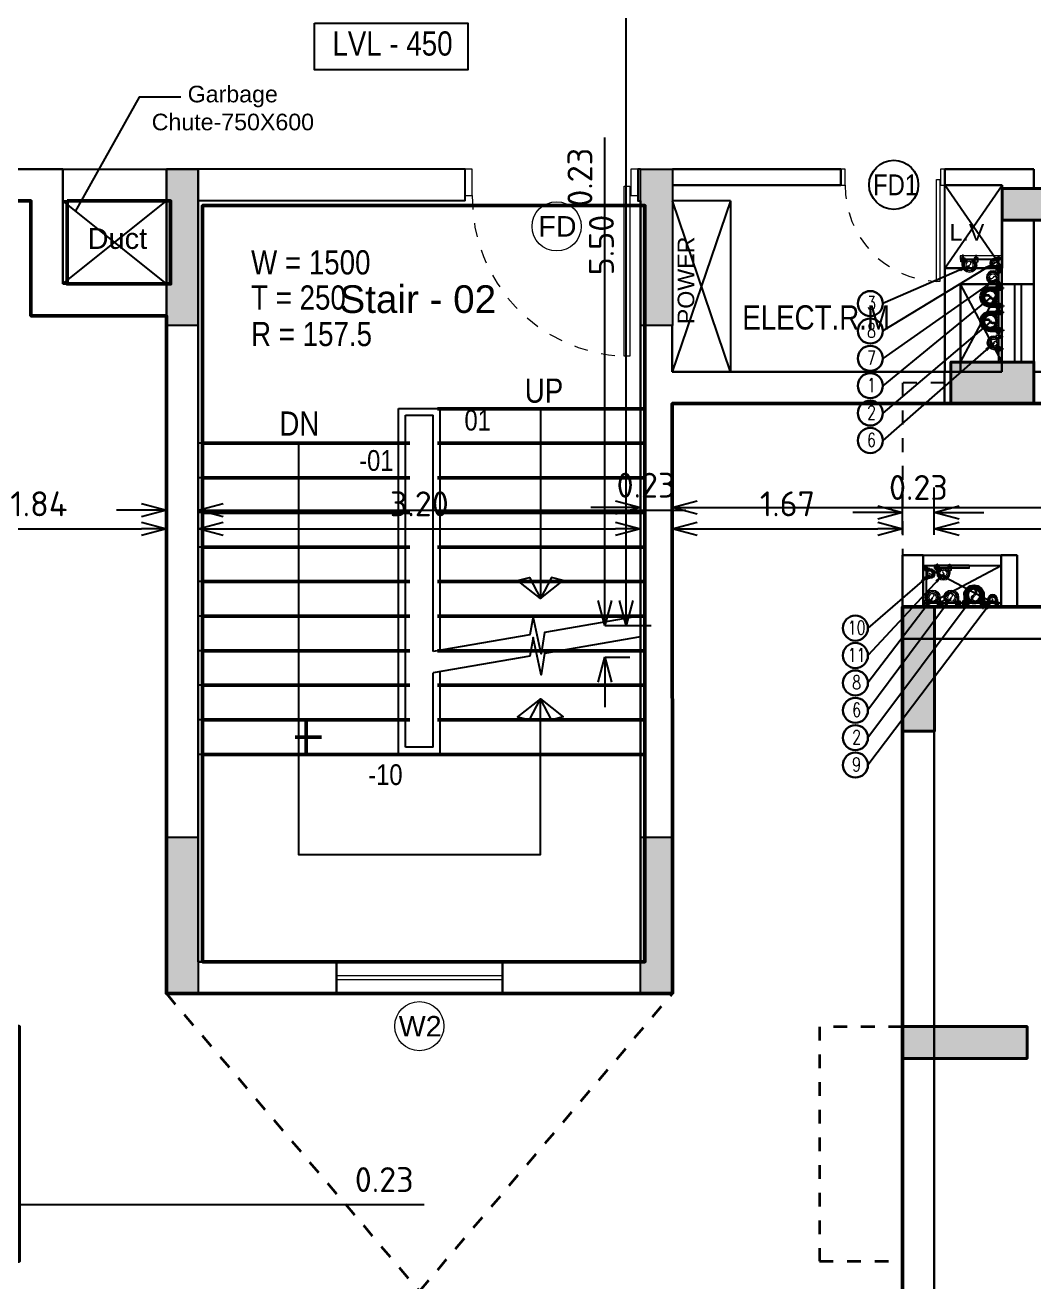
# Model space of a CAD drawing. Header units: inches. Extents: x 0 to 429, y 0 to 146.
# Drawn here: x 200.51 to 207.81, y 105.24 to 114.33 of the extents above; entities that cross this region are included whole.
import ezdxf
from ezdxf.enums import TextEntityAlignment as Align

# ---------------------------------------------------------------- set-up
doc = ezdxf.new("R2010")
doc.units = ezdxf.units.IN
doc.header["$MEASUREMENT"] = 0
for name, pattern in [('Xr-4BHK-A-B-Ground-Sub$0$DASHED', [0.75, 0.5, -0.25]), ('Xr-4BHK-A-B-Ground-Sub$0$DASHED2', [0.375, 0.25, -0.125]), ('Xr-4BHK-A-B-Ground-Sub$0$HIDDEN', [0.375, 0.25, -0.125])]:
    doc.linetypes.add(name, pattern=pattern)
doc.layers.get('DEFPOINTS').update_dxf_attribs({"lineweight": 18})
for name, color, linetype, lineweight in [('FLOOR-GROUND', 7, 'Continuous', 50), ('XR-4BHK-A-B-GROUND-SUB$0$1PL-SHAFT-PIPE-TEXT-50', 213, 'Continuous', 30), ('XR-4BHK-A-B-GROUND-SUB$0$DOOR', 34, 'Continuous', 20), ('XR-4BHK-A-B-GROUND-SUB$0$LINE ABOVE', 6, 'Xr-4BHK-A-B-Ground-Sub$0$HIDDEN', 35), ('XR-4BHK-A-B-GROUND-SUB$0$TOWER-COL', 1, 'Continuous', 40), ('XR-4BHK-A-B-GROUND-SUB$0$TOWER-COL-HATCH', 9, 'Continuous', 5), ('XR-4BHK-A-B-GROUND-SUB$0$WALL', 7, 'Continuous', 30), ('XR-4BHK-A-B-GROUND-SUB$0$WIN', 4, 'Continuous', 9), ('XR-4BHK-A-B-GROUND-SUB$0$WINDOW', 4, 'Continuous', 15)]:
    doc.layers.add(name, color=color, linetype=linetype, lineweight=lineweight)
for name, color, linetype in [('XR-4BHK-A-B-GROUND-SUB$0$1PL-SHAFT-PIPE', 7, 'Continuous'), ('XR-4BHK-A-B-GROUND-SUB$0$BALCONY', 6, 'Continuous'), ('XR-4BHK-A-B-GROUND-SUB$0$ELE', 4, 'Continuous')]:
    doc.layers.add(name, color=color, linetype=linetype)
doc.layers.add('XR-4BHK-A-B-GROUND-SUB$0$SEWERARE LINE', color=7, linetype='Continuous', lineweight=35, true_color=0xca2d12)
doc.layers.add('XR-4BHK-A-B-GROUND-SUB$0$WATER SUPPLAY', color=7, linetype='Continuous', lineweight=0, true_color=0x00f000)
doc.styles.add('Sanvi Common', font='isocpeur.ttf')
doc.styles.add('Xr-4BHK-A-B-Ground-Sub$0$$0$DIM', font='arial.ttf', dxfattribs={"height": 4})
doc.styles.add('Xr-4BHK-A-B-Ground-Sub$0$$1$Standard', font='arial.ttf')
doc.styles.add('Xr-4BHK-A-B-Ground-Sub$0$AUDIT_D_080506184754-0', font='romans.shx')
doc.styles.add('Xr-4BHK-A-B-Ground-Sub$0$DIM', font='arial.ttf')
doc.styles.add('Xr-4BHK-A-B-Ground-Sub$0$Standard', font='ARIALN.TTF')
doc.dimstyles.new('Sanvi Common', dxfattribs={"dimtxt": 0.18, "dimasz": 0.18, "dimexe": 0.18, "dimexo": 0.0625, "dimgap": 0.09, "dimtad": 1, "dimzin": 0, "dimdsep": 46, "dimtxsty": 'Sanvi Common', "dimblk": 'OPEN30', "dimcen": 0.09, "dimclrd": 68, "dimclre": 68, "dimclrt": 40, "dimadec": 0, "dimazin": 0, "dimtfac": 1, "dimtofl": 0, "dimtmove": 0, "dimatfit": 3, "dimldrblk": 'OPEN30', "dimfxl": 1, "dimtolj": 1, "dimtzin": 0, "dimarcsym": 0})
doc.dimstyles.new('Xr-4BHK-A-B-Ground-Sub$0$DIM 75', dxfattribs={"dimtxt": 75, "dimasz": 75, "dimexe": 0.18, "dimexo": 0.0625, "dimgap": 0.09, "dimtad": 0, "dimtih": 1, "dimtoh": 1, "dimdec": 0, "dimzin": 0, "dimdsep": 46, "dimtxsty": 'Xr-4BHK-A-B-Ground-Sub$0$Standard', "dimcen": 0.09, "dimclrd": 256, "dimclre": 256, "dimclrt": 256, "dimadec": 0, "dimazin": 0, "dimtfac": 1, "dimtdec": 0, "dimtofl": 0, "dimtmove": 0, "dimatfit": 3, "dimfxl": 1, "dimtolj": 1, "dimtzin": 0, "dimarcsym": 0})

# ---------------------------------------------------------------- blocks, each defined once
blk = doc.blocks.new('Xr-4BHK-A-B-Ground-Sub$0$ground')
at = {"layer": 'XR-4BHK-A-B-GROUND-SUB$0$BALCONY', "linetype": 'Xr-4BHK-A-B-Ground-Sub$0$DASHED2'}
blk.add_lwpolyline([(-9680, -1085), (-9985.4, -1085), (-9985.4, -2329.5)], dxfattribs=at)
at = {"layer": 'XR-4BHK-A-B-GROUND-SUB$0$ELE'}
for p, q in [((-9835.4, -2329.7), (-9270.9, -2329.7)), ((-9835, -2404.7), (-9270.9, -2705)), ((-9835, -2705), (-9270.9, -2404.7)), ((-9835, -2404.7), (-9270.9, -2404.7))]:
    blk.add_line(p, q, dxfattribs=at)
at = {"layer": 'XR-4BHK-A-B-GROUND-SUB$0$LINE ABOVE'}
blk.add_lwpolyline([(-9984.6, -5740), (-10585, -5740), (-10585, -7434.7), (-9985, -7434.7)], dxfattribs=at)
at = {"layer": 'XR-4BHK-A-B-GROUND-SUB$0$WALL'}
for p, q in [((-9265, -1005), (-9265, 90.5)), ((-9035, -1005), (-9035, 90.5)), ((-9680, -1005), (-9265, -1005)), ((-9680, -1235), (-9680, -1005)), ((-9035, -1005), (-8025, -1005)), ((-9035, -1235), (-8255, -1235)), ((-9835, -2329.7), (-9985.4, -2329.7)), ((-9985, -2935), (-9985, -2329.7)), ((-9835, -2705), (-9835, -2329.7)), ((-9270.9, -2705), (-9270.9, -2329.7)), ((-9270.9, -2329.7), (-9155, -2329.7)), ((-9155, -2705), (-9155, -2329.7)), ((-9835, -2705), (-9270.9, -2705)), ((-9155, -2705), (-8255, -2705)), ((-9985, -11995), (-9985, -2935)), ((-9985, -2935), (-8025, -2935)), ((-9755, -11765), (-9755, -2935))]:
    blk.add_line(p, q, dxfattribs=at)
at = {"layer": 'XR-4BHK-A-B-GROUND-SUB$0$WALL', "linetype": 'Xr-4BHK-A-B-Ground-Sub$0$DASHED'}
blk.add_line((-9680, -1235), (-9035, -1235), dxfattribs=at)
blk = doc.blocks.new('Xr-4BHK-A-B-Ground-Sub$0$d-750')
at = {"layer": 'XR-4BHK-A-B-GROUND-SUB$0$DOOR'}
for p, q in [((0, 718.7), (0, 750)), ((0, 750), (115, 750)), ((115, 718.7), (0, 718.7)), ((115, 750), (115, 718.7)), ((0, 0), (0, 31.2)), ((0, 31.2), (115, 31.2)), ((115, 31.2), (115, 0)), ((115, 0), (0, 0))]:
    blk.add_line(p, q, dxfattribs=at)
blk.add_lwpolyline([(73.9, 34.2), (811.3, 34.2), (811.3, 59.2), (73.9, 59.2)], close=True, dxfattribs=at)
at = {"layer": 'XR-4BHK-A-B-GROUND-SUB$0$DOOR', "color": 8, "linetype": 'Xr-4BHK-A-B-Ground-Sub$0$HIDDEN', "extrusion": (0, 0, -1)}
blk.add_ellipse((125, 31.2), major_axis=(218.4, 652.1), ratio=0.99874, start_param=-0.33813, end_param=1.207251, dxfattribs=at)
blk = doc.blocks.new('Xr-4BHK-A-B-Ground-Sub$0$core typ')
at = {"layer": 'XR-4BHK-A-B-GROUND-SUB$0$ELE'}
for p, q in [((-4410, 5960.2), (-3660, 5960.2)), ((1970, 5244.5), (1969.9, 5845.4)), ((2385, 5244.5), (1969.9, 5845.4)), ((1970, 5244.5), (2385, 5845.4)), ((-4410, 5730.2), (-3660, 5730.2)), ((-3660, 5130.2), (-4410, 5730.2)), ((-4410, 5130.2), (-3660, 5730.2)), ((419.6, 5730.1), (-0.4, 4495.2)), ((419.6, 5730.1), (0.5, 5730)), ((419.6, 4495.2), (0.5, 5730)), ((419.6, 5730.1), (419.6, 4495.2)), ((2385.4, 4565.4), (2085, 5129.5)), ((2085, 4565.4), (2385, 5129.5)), ((2384.2, 5127.9), (2384.2, 4565.4)), ((2474.2, 5127.9), (2474.2, 4565.4)), ((2524.2, 5127.9), (2524.2, 4565.4)), ((2614.1, 5127.9), (2614.2, 4565.4))]:
    blk.add_line(p, q, dxfattribs=at)
at = {"layer": 'XR-4BHK-A-B-GROUND-SUB$0$LINE ABOVE'}
for p, q in [((-5324.1, -6264.8), (0.4, 0.2)), ((-3660.4, 0), (1665.9, -6264.8))]:
    blk.add_line(p, q, dxfattribs=at)
at = {"layer": 'XR-4BHK-A-B-GROUND-SUB$0$WALL'}
for p, q in [((-6275, 5960.5), (-4410, 5960.2)), ((-4410, 5130.2), (-4410, 5960.2)), ((-3660.4, 0), (-3660.4, 5960.5)), ((-3430.4, 5960.5), (-3660.4, 5960.5)), ((-3430.4, 230), (-3430.4, 5960.5)), ((1219.9, 5960.2), (0.4, 5960)), ((1219.9, 5845.2), (1219.9, 5960.2)), ((2615, 5960.5), (1969.9, 5960.4)), ((1969.9, 5845.4), (1969.9, 5960.4)), ((2615, 5820.2), (2615, 5960.5)), ((1219.9, 5845.2), (0.4, 5845)), ((2385, 5845.4), (1969.9, 5845.4)), ((2385, 5820.2), (2385, 5845.4)), ((-4640, 5730.2), (-6045, 5730.5)), ((-4640, 4900.2), (-4640, 5730.2)), ((-230.4, 5730.5), (-230.4, 230)), ((2385.4, 5244.5), (2385.4, 5590.4)), ((2614.1, 5127.9), (2614.1, 5590.5)), ((1970, 5244.5), (2385, 5244.5)), ((1970, 4495.2), (1970, 5244.5)), ((-4410, 5130.2), (-3660, 5130.2)), ((2085, 5129.5), (2385, 5129.5)), ((2085, 4495.2), (2085, 5129.5)), ((2384.2, 5127.9), (2614.1, 5127.9)), ((-4640, 4900.2), (-3660.4, 4900.2)), ((-0.4, 4830), (-0.4, 4495.2)), ((1970, 4495.2), (-0.4, 4495.2)), ((2015.4, 4265.7), (-0.4, 4265.2)), ((-0.4, 4265.2), (-0.4, 0)), ((-2430, 230), (-3431.3, 230)), ((-2430, 230), (-2430, 0)), ((-230.4, 230), (-1230, 230)), ((-1230, 230), (-1230, 0)), ((-2430, 0), (-3660.4, 0)), ((-1.3, 0), (-1230, 0))]:
    blk.add_line(p, q, dxfattribs=at)
at = {"layer": 'XR-4BHK-A-B-GROUND-SUB$0$WIN'}
for p, q in [((-2430, 130), (-1230, 130)), ((-2430, 100), (-1230, 100))]:
    blk.add_line(p, q, dxfattribs=at)
at = {"layer": 'XR-4BHK-A-B-GROUND-SUB$0$WINDOW'}
for p, q in [((-2430, 230), (-1230, 230)), ((-2430, 0), (-1230, 0))]:
    blk.add_line(p, q, dxfattribs=at)
at = {"layer": 'XR-4BHK-A-B-GROUND-SUB$0$DOOR', "xscale": -1, "rotation": 90.00000005336084}
blk.add_blockref('Xr-4BHK-A-B-Ground-Sub$0$d-750', (1969.9, 5960), dxfattribs=at)
blk = doc.blocks.new('Xr-4BHK-A-B-Ground-Sub$0$REV.CO.')
at = {"layer": 'XR-4BHK-A-B-GROUND-SUB$0$TOWER-COL-HATCH'}
for points in [[(458696.1, 11724.8), (458696.1, 11954.8), (459596.1, 11954.8), (459596.1, 11724.8)], [(459366.1, 8690), (459596.1, 8690), (459596.1, 9589.8), (459366.1, 9589.8)], [(459246.1, 7219.8), (459246.1, 6920), (458646.1, 6920), (458646.1, 7219.8)]]:
    blk.add_hatch(color=256, dxfattribs=at).paths.add_polyline_path(points)
h = blk.add_hatch(color=256, dxfattribs=at)
h.dxf.hatch_style = 1
h.paths.add_polyline_path([(458876.1, 5665), (458876.1, 5895), (457975.6, 5895), (457975.6, 5665)])
at = {"layer": 'XR-4BHK-A-B-GROUND-SUB$0$TOWER-COL'}
for points in [[(459596.1, 11724.8), (459596.1, 11954.8), (458696.1, 11954.8), (458696.1, 11724.8)], [(459366.1, 8690), (459596.1, 8690), (459596.1, 9589.8), (459366.1, 9589.8)], [(459246.1, 7219.8), (459246.1, 6920), (458646.1, 6920), (458646.1, 7219.8)], [(458876.1, 5895), (458876.1, 5665), (457975.6, 5665), (457975.6, 5895)]]:
    blk.add_lwpolyline(points, close=True, dxfattribs=at)
blk = doc.blocks.new('Xr-4BHK-A-B-Ground-Sub$0$$0$DOOR NO')
at = {"lineweight": 0}
blk.add_circle((0, 0), 10, dxfattribs=at)
at = {"style": 'Xr-4BHK-A-B-Ground-Sub$0$$0$DIM'}
blk.add_attdef('X1', text='', height=9, dxfattribs=at).set_placement((0, 0), align=Align.MIDDLE_CENTER)
blk = doc.blocks.new('_Open30')
at = {"color": 0, "linetype": 'ByBlock', "lineweight": -2}
for p, q in [((-1, 0.268), (0, 0)), ((0, 0), (-1, -0.268)), ((0, 0), (-1, 0))]:
    blk.add_line(p, q, dxfattribs=at)
blk = doc.blocks.new('*D146')
at = {"color": 68, "lineweight": -2, "transparency": 16777216}
for p, q in [((204.7011, 110.1665), (204.7011, 113.5145)), ((204.7009, 109.9865), (204.8811, 109.9865)), ((204.7009, 109.7565), (204.8811, 109.7565)), ((204.7011, 109.5765), (204.7011, 109.3965))]:
    blk.add_line(p, q, dxfattribs=at)
at = {"layer": 'DEFPOINTS', "color": 0, "transparency": 16777216}
for p in [(204.6384, 109.9865), (204.7011, 109.9865), (204.6384, 109.7565)]:
    blk.add_point(p, dxfattribs=at)
at = {"color": 68, "lineweight": -2, "transparency": 16777216, "xscale": 0.18, "yscale": 0.18, "zscale": 0.18}
for p, rotation in [((204.7011, 109.9865), 270), ((204.7011, 109.7565), 90)]:
    blk.add_blockref('_Open30', p, dxfattribs=dict(at, rotation=rotation))
at = {"color": 40, "transparency": 16777216, "insert": (204.5211, 113.2265), "char_height": 0.18, "attachment_point": 5, "rotation": 90, "style": 'Sanvi Common'}
blk.add_mtext('\\A1;0.23', dxfattribs=at)
blk = doc.blocks.new('*D147')
at = {"color": 68, "lineweight": -2, "transparency": 16777216}
for p, q in [((204.9191, 115.4869), (205.0366, 115.4869)), ((204.8566, 110.1665), (204.8566, 115.3069)), ((204.7009, 109.9865), (205.0366, 109.9865))]:
    blk.add_line(p, q, dxfattribs=at)
at = {"layer": 'DEFPOINTS', "color": 0, "transparency": 16777216}
for p in [(204.8566, 115.4869), (204.8566, 115.4869), (204.6384, 109.9865)]:
    blk.add_point(p, dxfattribs=at)
at = {"color": 68, "lineweight": -2, "transparency": 16777216, "xscale": 0.18, "yscale": 0.18, "zscale": 0.18}
for p, rotation in [((204.8566, 115.4869), 90), ((204.8566, 109.9865), 270)]:
    blk.add_blockref('_Open30', p, dxfattribs=dict(at, rotation=rotation))
at = {"color": 40, "transparency": 16777216, "insert": (204.6766, 112.7367), "char_height": 0.18, "attachment_point": 5, "rotation": 90, "style": 'Sanvi Common'}
blk.add_mtext('\\A1;5.50', dxfattribs=at)
blk = doc.blocks.new('*D55')
at = {"color": 68, "lineweight": -2, "transparency": 16777216}
for p, q in [((199.6353, 106.0044), (199.6353, 105.6197)), ((199.8653, 106.0044), (199.8653, 105.6197)), ((199.4553, 105.7997), (199.2753, 105.7997)), ((200.0453, 105.7997), (203.3933, 105.7997))]:
    blk.add_line(p, q, dxfattribs=at)
at = {"layer": 'DEFPOINTS', "color": 0, "transparency": 16777216}
for p in [(199.6353, 106.0669), (199.8653, 106.0669), (199.8653, 105.7997)]:
    blk.add_point(p, dxfattribs=at)
at = {"color": 68, "lineweight": -2, "transparency": 16777216, "xscale": 0.18, "yscale": 0.18, "zscale": 0.18}
blk.add_blockref('_Open30', (199.6353, 105.7997), dxfattribs=at)
at = {"color": 68, "lineweight": -2, "transparency": 16777216, "xscale": 0.18, "yscale": 0.18, "zscale": 0.18, "rotation": 180}
blk.add_blockref('_Open30', (199.8653, 105.7997), dxfattribs=at)
at = {"color": 40, "transparency": 16777216, "insert": (203.1053, 105.9797), "char_height": 0.18, "attachment_point": 5, "style": 'Sanvi Common'}
blk.add_mtext('\\A1;0.23', dxfattribs=at)
blk = doc.blocks.new('*D58')
at = {"color": 68, "lineweight": -2, "transparency": 16777216}
for p, q in [((199.6853, 110.6344), (199.6853, 110.8655)), ((201.5294, 110.8416), (201.5294, 110.5055)), ((199.8653, 110.6855), (201.3494, 110.6855))]:
    blk.add_line(p, q, dxfattribs=at)
at = {"layer": 'DEFPOINTS', "color": 0, "transparency": 16777216}
for p in [(201.5294, 110.9041), (201.5294, 110.6855), (199.6853, 110.5719)]:
    blk.add_point(p, dxfattribs=at)
at = {"color": 68, "lineweight": -2, "transparency": 16777216, "xscale": 0.18, "yscale": 0.18, "zscale": 0.18, "rotation": 180}
blk.add_blockref('_Open30', (199.6853, 110.6855), dxfattribs=at)
at = {"color": 68, "lineweight": -2, "transparency": 16777216, "xscale": 0.18, "yscale": 0.18, "zscale": 0.18}
blk.add_blockref('_Open30', (201.5294, 110.6855), dxfattribs=at)
at = {"color": 40, "transparency": 16777216, "insert": (200.6073, 110.8655), "char_height": 0.18, "attachment_point": 5, "style": 'Sanvi Common'}
blk.add_mtext('\\A1;1.84', dxfattribs=at)
blk = doc.blocks.new('*D59')
at = {"color": 68, "lineweight": -2, "transparency": 16777216}
for p, q in [((201.5294, 110.6222), (201.5294, 111.0002)), ((201.7594, 110.6261), (201.7594, 111.0002)), ((201.3494, 110.8202), (201.1694, 110.8202)), ((201.9394, 110.8202), (205.2874, 110.8202))]:
    blk.add_line(p, q, dxfattribs=at)
at = {"layer": 'DEFPOINTS', "color": 0, "transparency": 16777216}
for p in [(201.7594, 110.8202), (201.5294, 110.5597), (201.7594, 110.5636)]:
    blk.add_point(p, dxfattribs=at)
at = {"color": 68, "lineweight": -2, "transparency": 16777216, "xscale": 0.18, "yscale": 0.18, "zscale": 0.18}
blk.add_blockref('_Open30', (201.5294, 110.8202), dxfattribs=at)
at = {"color": 68, "lineweight": -2, "transparency": 16777216, "xscale": 0.18, "yscale": 0.18, "zscale": 0.18, "rotation": 180}
blk.add_blockref('_Open30', (201.7594, 110.8202), dxfattribs=at)
at = {"color": 40, "transparency": 16777216, "insert": (204.9994, 111.0002), "char_height": 0.18, "attachment_point": 5, "style": 'Sanvi Common'}
blk.add_mtext('\\A1;0.23', dxfattribs=at)
blk = doc.blocks.new('*D60')
at = {"color": 68, "lineweight": -2, "transparency": 16777216}
for p, q in [((201.7594, 110.6261), (201.7594, 110.8655)), ((204.9594, 110.6177), (204.9594, 110.8655)), ((201.9394, 110.6855), (204.7794, 110.6855))]:
    blk.add_line(p, q, dxfattribs=at)
at = {"layer": 'DEFPOINTS', "color": 0, "transparency": 16777216}
for p in [(204.9594, 110.6855), (201.7594, 110.5636), (204.9594, 110.5552)]:
    blk.add_point(p, dxfattribs=at)
at = {"color": 68, "lineweight": -2, "transparency": 16777216, "xscale": 0.18, "yscale": 0.18, "zscale": 0.18, "rotation": 180}
blk.add_blockref('_Open30', (201.7594, 110.6855), dxfattribs=at)
at = {"color": 68, "lineweight": -2, "transparency": 16777216, "xscale": 0.18, "yscale": 0.18, "zscale": 0.18}
blk.add_blockref('_Open30', (204.9594, 110.6855), dxfattribs=at)
at = {"color": 40, "transparency": 16777216, "insert": (203.3594, 110.8655), "char_height": 0.18, "attachment_point": 5, "style": 'Sanvi Common'}
blk.add_mtext('\\A1;3.20', dxfattribs=at)
blk = doc.blocks.new('*D61')
at = {"color": 68, "lineweight": -2, "transparency": 16777216}
for p, q in [((204.9594, 110.6177), (204.9594, 111.019)), ((205.1894, 110.6382), (205.1894, 111.019)), ((204.7794, 110.839), (204.5994, 110.839)), ((205.3694, 110.839), (208.7174, 110.839))]:
    blk.add_line(p, q, dxfattribs=at)
at = {"layer": 'DEFPOINTS', "color": 0, "transparency": 16777216}
for p in [(205.1894, 110.839), (204.9594, 110.5552), (205.1894, 110.5757)]:
    blk.add_point(p, dxfattribs=at)
at = {"color": 68, "lineweight": -2, "transparency": 16777216, "xscale": 0.18, "yscale": 0.18, "zscale": 0.18}
blk.add_blockref('_Open30', (204.9594, 110.839), dxfattribs=at)
at = {"color": 68, "lineweight": -2, "transparency": 16777216, "xscale": 0.18, "yscale": 0.18, "zscale": 0.18, "rotation": 180}
blk.add_blockref('_Open30', (205.1894, 110.839), dxfattribs=at)
at = {"color": 40, "transparency": 16777216, "insert": (208.4294, 111.019), "char_height": 0.18, "attachment_point": 5, "style": 'Sanvi Common'}
blk.add_mtext('\\A1;0.23', dxfattribs=at)
blk = doc.blocks.new('*D62')
at = {"color": 68, "lineweight": -2, "transparency": 16777216}
for p, q in [((205.1894, 110.6382), (205.1894, 110.8655)), ((206.8557, 110.6494), (206.8557, 110.8655)), ((205.3694, 110.6855), (206.6757, 110.6855))]:
    blk.add_line(p, q, dxfattribs=at)
at = {"layer": 'DEFPOINTS', "color": 0, "transparency": 16777216}
for p in [(206.8557, 110.6855), (206.8557, 110.5869), (205.1894, 110.5757)]:
    blk.add_point(p, dxfattribs=at)
at = {"color": 68, "lineweight": -2, "transparency": 16777216, "xscale": 0.18, "yscale": 0.18, "zscale": 0.18, "rotation": 180}
blk.add_blockref('_Open30', (205.1894, 110.6855), dxfattribs=at)
at = {"color": 68, "lineweight": -2, "transparency": 16777216, "xscale": 0.18, "yscale": 0.18, "zscale": 0.18}
blk.add_blockref('_Open30', (206.8557, 110.6855), dxfattribs=at)
at = {"color": 40, "transparency": 16777216, "insert": (206.0225, 110.8655), "char_height": 0.18, "attachment_point": 5, "style": 'Sanvi Common'}
blk.add_mtext('\\A1;1.67', dxfattribs=at)
blk = doc.blocks.new('*D92')
at = {"color": 68, "lineweight": -2, "transparency": 16777216}
for p, q in [((206.8557, 110.6494), (206.8557, 110.9838)), ((207.084, 110.6421), (207.084, 110.9838)), ((206.6757, 110.8038), (206.4957, 110.8038)), ((207.264, 110.8038), (207.444, 110.8038))]:
    blk.add_line(p, q, dxfattribs=at)
at = {"layer": 'DEFPOINTS', "color": 0, "transparency": 16777216}
for p in [(207.084, 110.8038), (206.8557, 110.5869), (207.084, 110.5796)]:
    blk.add_point(p, dxfattribs=at)
at = {"color": 68, "lineweight": -2, "transparency": 16777216, "xscale": 0.18, "yscale": 0.18, "zscale": 0.18}
blk.add_blockref('_Open30', (206.8557, 110.8038), dxfattribs=at)
at = {"color": 68, "lineweight": -2, "transparency": 16777216, "xscale": 0.18, "yscale": 0.18, "zscale": 0.18, "rotation": 180}
blk.add_blockref('_Open30', (207.084, 110.8038), dxfattribs=at)
at = {"color": 40, "transparency": 16777216, "insert": (206.9698, 110.9838), "char_height": 0.18, "attachment_point": 5, "style": 'Sanvi Common'}
blk.add_mtext('\\A1;0.23', dxfattribs=at)
blk = doc.blocks.new('*D93')
at = {"color": 68, "lineweight": -2, "transparency": 16777216}
for p, q in [((207.084, 110.6421), (207.084, 110.8655)), ((218.599, 110.6421), (218.599, 110.8655)), ((207.264, 110.6855), (218.419, 110.6855))]:
    blk.add_line(p, q, dxfattribs=at)
at = {"layer": 'DEFPOINTS', "color": 0, "transparency": 16777216}
for p in [(218.599, 110.6855), (207.084, 110.5796), (218.599, 110.5796)]:
    blk.add_point(p, dxfattribs=at)
at = {"color": 68, "lineweight": -2, "transparency": 16777216, "xscale": 0.18, "yscale": 0.18, "zscale": 0.18, "rotation": 180}
blk.add_blockref('_Open30', (207.084, 110.6855), dxfattribs=at)
at = {"color": 68, "lineweight": -2, "transparency": 16777216, "xscale": 0.18, "yscale": 0.18, "zscale": 0.18}
blk.add_blockref('_Open30', (218.599, 110.6855), dxfattribs=at)
at = {"color": 40, "transparency": 16777216, "insert": (212.8415, 110.8655), "char_height": 0.18, "attachment_point": 5, "style": 'Sanvi Common'}
blk.add_mtext('\\A1;11.51', dxfattribs=at)
blk = doc.blocks.new('Xr-4BHK-A-B-Ground-Sub$0$CI100')
at = {"layer": 'XR-4BHK-A-B-GROUND-SUB$0$SEWERARE LINE', "ltscale": 100}
for p, q in [((-78.9, 0), (-78.9, 11.5)), ((-74, 60.7), (-74, 11.5)), ((-66, 60.7), (-66, 11.5)), ((-61.1, 0), (-61.1, 11.5)), ((61.1, 0), (61.1, 11.5)), ((66, 60.7), (66, 11.5)), ((74, 60.7), (74, 11.5)), ((78.9, 0), (78.9, 11.5)), ((-78.9, -15.5), (-78.9, -4)), ((-74, 0), (-74, -4)), ((-74, -15.5), (-74, -37.3)), ((-74, -16.8), (-74, -37.3)), ((-66, -37.3), (-74, -37.3)), ((-66, 0), (-66, -4)), ((-66, -15.5), (-66, -37.3)), ((-66, -16.8), (-66, -37.3)), ((-61.1, -15.5), (-61.1, -4)), ((61.1, -15.5), (61.1, -4)), ((66, 0), (66, -4)), ((66, -15.5), (66, -37.3)), ((66, -16.8), (66, -37.3)), ((66, -37.3), (74, -37.3)), ((74, 0), (74, -4)), ((74, -15.5), (74, -37.3)), ((74, -16.8), (74, -37.3)), ((78.9, -15.5), (78.9, -4))]:
    blk.add_line(p, q, dxfattribs=at)
for points in [[(-85.4, 0), (-54.6, 0), (-54.6, 11.5), (-85.4, 11.5)], [(85.4, 0), (54.6, 0), (54.6, 11.5), (85.4, 11.5)], [(-85.4, -15.5), (-54.6, -15.5), (-54.6, -4), (-85.4, -4)], [(85.4, -15.5), (54.6, -15.5), (54.6, -4), (85.4, -4)]]:
    blk.add_lwpolyline(points, close=True, dxfattribs=at)
for radius in [60.7, 50]:
    blk.add_circle((0, 60.7), radius, dxfattribs=at)
for centre, radius, start, end in [((0, 60.7), 74, 0, 180), ((0, 60.7), 66, 0, 180), ((13.9, 85.7), 28.6, 119.0199, 240.9801), ((-13.9, 35.7), 28.6, 299.0199, 60.9801)]:
    blk.add_arc(centre, radius, start, end, dxfattribs=at)
blk = doc.blocks.new('Xr-4BHK-A-B-Ground-Sub$0$CI50')
at = {"ltscale": 100}
for p, q in [((-53.2, 2), (-53.2, 13.5)), ((-48.3, 35), (-48.3, 13.5)), ((-48.3, 2), (-48.3, -2)), ((-40.3, 35), (-40.3, 13.5)), ((-40.3, 2), (-40.3, -2)), ((-35.4, 2), (-35.4, 13.5)), ((35.4, 2), (35.4, 13.5)), ((40.3, 35), (40.3, 13.5)), ((40.3, 2), (40.3, -2)), ((48.3, 35), (48.3, 13.5)), ((48.3, 2), (48.3, -2)), ((53.2, 2), (53.2, 13.5)), ((-53.2, -13.5), (-53.2, -2)), ((-48.3, -13.5), (-48.3, -30.6)), ((-48.3, -14.8), (-48.3, -30.6)), ((-40.3, -30.6), (-48.3, -30.6)), ((-40.3, -13.5), (-40.3, -30.6)), ((-40.3, -14.8), (-40.3, -30.6)), ((-35.4, -13.5), (-35.4, -2)), ((35.4, -13.5), (35.4, -2)), ((40.3, -13.5), (40.3, -30.6)), ((40.3, -14.8), (40.3, -30.6)), ((40.3, -30.6), (48.3, -30.6)), ((48.3, -13.5), (48.3, -30.6)), ((48.3, -14.8), (48.3, -30.6)), ((53.2, -13.5), (53.2, -2))]:
    blk.add_line(p, q, dxfattribs=at)
for points in [[(-57.9, 2), (-30.9, 2), (-30.9, 13.5), (-57.9, 13.5)], [(57.9, 2), (30.9, 2), (30.9, 13.5), (57.9, 13.5)], [(-57.9, -13.5), (-30.9, -13.5), (-30.9, -2), (-57.9, -2)], [(57.9, -13.5), (30.9, -13.5), (30.9, -2), (57.9, -2)]]:
    blk.add_lwpolyline(points, close=True, dxfattribs=at)
for radius in [35, 25]:
    blk.add_circle((0, 35), radius, dxfattribs=at)
for centre, radius, start, end in [((0, 35), 48.3, 0, 180), ((0, 35), 40.3, 360, 180), ((6.9, 47.5), 14.3, 119.0199, 240.9801), ((-6.9, 22.5), 14.3, 299.0199, 60.9801)]:
    blk.add_arc(centre, radius, start, end, dxfattribs=at)
blk = doc.blocks.new('Xr-4BHK-A-B-Ground-Sub$0$A$C2521575D')
at = {"layer": 'XR-4BHK-A-B-GROUND-SUB$0$1PL-SHAFT-PIPE-TEXT-50'}
for centre in [(19895.3, 14022.3), (19895.3, 13824.3), (19895.3, 13626.3), (19895.3, 13428.4), (19895.3, 13230.4), (19895.3, 13032.4), (19787.6, 11675.7), (19787.6, 11477.7), (19787.6, 11279.7), (19787.6, 11081.8), (19787.6, 10883.8), (19787.6, 10685.8)]:
    blk.add_circle(centre, 90.6, dxfattribs=at)
at = {"layer": 'XR-4BHK-A-B-GROUND-SUB$0$WATER SUPPLAY'}
for p, q in [((20824.3, 14366.5), (20824.3, 13602.7)), ((20545.3, 14345.5), (20845.3, 14345.5)), ((20297.2, 12124.7), (20297.2, 11832.5)), ((20609.5, 12111.3), (20359.7, 12111.3)), ((20840.7, 11853.5), (20276.2, 11853.5))]:
    blk.add_line(p, q, dxfattribs=at)
for points in [[(20545.3, 14341.5), (20845.3, 14341.5), (20845.3, 14366.5), (20545.3, 14366.5)], [(20820.3, 14366.5), (20820.3, 13602.7), (20845.3, 13602.7), (20845.3, 14366.5)], [(20301.2, 12124.7), (20301.2, 11832.5), (20276.2, 11832.5), (20276.2, 12124.7)], [(20609.5, 12107.3), (20359.7, 12107.3), (20359.7, 12132.3), (20609.5, 12132.3)], [(20840.7, 11857.5), (20276.2, 11857.5), (20276.2, 11832.5), (20840.7, 11832.5)]]:
    blk.add_lwpolyline(points, close=True, dxfattribs=at)
at = {"layer": 'XR-4BHK-A-B-GROUND-SUB$0$1PL-SHAFT-PIPE', "xscale": -0.9405000000115251, "yscale": 0.9405000000115251, "zscale": 0.9405000000115251, "rotation": 90}
for p in [(20820.3, 14069.7, 0), (20820.3, 13894.2, 0)]:
    blk.add_blockref('Xr-4BHK-A-B-Ground-Sub$0$CI100', p, dxfattribs=at)
at = {"layer": 'XR-4BHK-A-B-GROUND-SUB$0$1PL-SHAFT-PIPE', "xscale": -0.9404999999969732, "yscale": 0.9404999999969732, "zscale": 0.9404999999969732}
blk.add_blockref('Xr-4BHK-A-B-Ground-Sub$0$CI100', (20645.6, 11857.5), dxfattribs=at)
at = {"layer": 'XR-4BHK-A-B-GROUND-SUB$0$WATER SUPPLAY'}
for p, xscale, yscale, zscale, rotation in [((20613, 14339.3), -1.099999999976717, 1.099999999976717, 1.099999999976717, 180), ((20821.8, 14313.6), 0.75, 0.75, 0.75, 90), ((20299.7, 12070), -0.75, 0.75, 0.75, 270)]:
    blk.add_blockref('Xr-4BHK-A-B-Ground-Sub$0$CI50', p, dxfattribs=dict(at, xscale=xscale, yscale=yscale, zscale=zscale, rotation=rotation))
for p, rotation in [((20818.4, 14211.6), 90), ((20822.3, 13739.3), 90), ((20424.4, 12107.6), 180)]:
    blk.add_blockref('Xr-4BHK-A-B-Ground-Sub$0$CI50', p, dxfattribs=dict(at, rotation=rotation))
for p, xscale, yscale, zscale in [((20346.4, 11859.3), -1.099999999976717, 1.099999999976717, 1.099999999976717), ((20480.9, 11859.3), -1.099999999976717, 1.099999999976717, 1.099999999976717), ((20780.4, 11856), 0.75, 0.75, 0.75)]:
    blk.add_blockref('Xr-4BHK-A-B-Ground-Sub$0$CI50', p, dxfattribs=dict(at, xscale=xscale, yscale=yscale, zscale=zscale))
at = {"layer": 'XR-4BHK-A-B-GROUND-SUB$0$1PL-SHAFT-PIPE-TEXT-50', "style": 'Xr-4BHK-A-B-Ground-Sub$0$AUDIT_D_080506184754-0', "width": 0.75}
for s, p in [('3', (19903.9, 13976)), ('8', (19903.9, 13778)), ('7', (19903.9, 13580)), ('1', (19903.9, 13382)), ('2', (19903.9, 13184)), ('6', (19903.9, 12986)), ('10', (19796.2, 11629.3)), ('11', (19796.2, 11431.4)), ('8', (19796.2, 11233.4)), ('6', (19796.2, 11035.4)), ('2', (19796.2, 10837.4)), ('9', (19796.2, 10639.4))]:
    blk.add_text(s, height=100, dxfattribs=at).set_placement(p, align=Align.CENTER)
at = {"layer": 'XR-4BHK-A-B-GROUND-SUB$0$1PL-SHAFT-PIPE-TEXT-50'}
for points in [[(20795.6, 14317.5), (19985.9, 13824.3)], [(20613, 14295.3), (19985.9, 14022.3)], [(20795.6, 14194.4), (19985.9, 13626.3)], [(20763.2, 14064.2, 0), (19985.9, 13428.4, 0)], [(20763.2, 13888.7, 0), (19985.9, 13230.4, 0)], [(20791.6, 13738.6), (19985.9, 13032.4)], [(20424.4, 12067.1), (19878.3, 11477.7)], [(20324.5, 12062.2), (19878.3, 11675.7)], [(20645.6, 11908.8), (19878.3, 10883.8)], [(20480.9, 11892.3), (19878.3, 11081.8)], [(20346.4, 11892.3), (19878.3, 11279.7)], [(20780.4, 11876.7), (19878.3, 10685.8)]]:
    blk.add_leader(points, dimstyle='Xr-4BHK-A-B-Ground-Sub$0$DIM 75', dxfattribs=at)

msp = doc.modelspace()

# ---------------------------------------------------------------- hatches: boundary and pattern name
for points in [[(201.7598, 113.2854), (201.7598, 112.1554), (201.5298, 112.1554), (201.5298, 113.2854)], [(205.1903, 113.2854), (205.1903, 112.1554), (204.9603, 112.1554), (204.9603, 113.2854)], [(201.7603, 108.4554), (201.7603, 107.3254), (201.5303, 107.3254), (201.5303, 108.4554)], [(205.1903, 108.4554), (205.1903, 107.3254), (204.9603, 107.3254), (204.9603, 108.4554)]]:
    msp.add_hatch(color=256).paths.add_polyline_path(points)

# ---------------------------------------------------------------- linework, layer by layer
for p, q in [((203.6902, 113.2857), (201.7594, 113.2857)), ((203.6902, 113.0557), (203.6902, 113.2857)), ((203.6902, 113.0557), (201.7603, 113.0557)), ((203.2098, 109.0557), (203.2098, 111.5557)), ((203.2098, 111.5557), (203.5098, 111.5557)), ((203.2598, 109.1057), (203.2598, 111.5057)), ((203.2598, 111.5057), (203.4598, 111.5057)), ((203.4598, 109.7971), (203.4598, 111.5057)), ((203.5098, 109.8057), (203.5098, 111.5557)), ((204.9598, 111.5557), (203.5098, 111.5557)), ((201.7598, 111.3057), (203.2098, 111.3057)), ((204.9598, 111.3057), (203.5098, 111.3057)), ((201.7598, 111.0557), (203.2098, 111.0557)), ((204.9598, 111.0557), (203.5098, 111.0557)), ((201.7598, 110.8057), (203.2098, 110.8057)), ((204.9598, 110.8057), (203.5098, 110.8057)), ((201.7598, 110.5557), (203.2098, 110.5557)), ((204.9598, 110.5557), (203.5098, 110.5557)), ((201.7598, 110.3057), (203.2098, 110.3057)), ((204.9598, 110.3057), (203.5098, 110.3057)), ((201.7598, 110.0557), (203.2098, 110.0557)), ((204.9598, 110.0557), (203.5098, 110.0557)), ((201.7598, 109.8057), (203.2098, 109.8057)), ((204.9598, 109.8057), (204.395, 109.8057)), ((203.4598, 109.1057), (203.4598, 109.6444)), ((203.5098, 109.0557), (203.5098, 109.6531)), ((201.7598, 109.5557), (203.2098, 109.5557)), ((204.9598, 109.5557), (203.5098, 109.5557)), ((201.7598, 109.3057), (203.2098, 109.3057)), ((204.9598, 109.3057), (203.5098, 109.3057)), ((201.7598, 109.0557), (203.2098, 109.0557)), ((203.2098, 109.0557), (203.5098, 109.0557)), ((203.4598, 109.1057), (203.2598, 109.1057))]:
    msp.add_line(p, q)
for points in [[(202.6002, 114.3411), (203.7104, 114.3411), (203.7104, 114.0038), (202.6002, 114.0038)], [(201.7598, 113.2854), (201.7598, 112.1554), (201.5298, 112.1554), (201.5298, 113.2854)], [(205.1903, 113.2854), (205.1903, 112.1554), (204.9603, 112.1554), (204.9603, 113.2854)], [(201.7603, 108.4554), (201.7603, 107.3254), (201.5303, 107.3254), (201.5303, 108.4554)], [(205.1903, 108.4554), (205.1903, 107.3254), (204.9603, 107.3254), (204.9603, 108.4554)]]:
    msp.add_lwpolyline(points, close=True)
for points in [[(201.635, 113.8057), (201.3323, 113.8057), (200.8687, 112.9785)], [(204.9602, 113.2852), (204.9402, 113.2852), (204.9402, 113.0552), (204.9603, 113.0552)], [(204.2348, 111.5557), (204.2348, 110.1807), (204.0689, 110.3102), (204.1552, 110.332), (204.2348, 110.1807)], [(202.4848, 111.3057), (202.4848, 108.3308), (204.2348, 108.3308), (204.2348, 109.4558), (204.0689, 109.3263), (204.1552, 109.3045), (204.2348, 109.4558)], [(204.2348, 111.3057), (204.2348, 110.1807), (204.4007, 110.3102), (204.3144, 110.332), (204.2348, 110.1807)], [(204.9598, 110.0557), (204.2642, 109.9357), (204.2412, 109.7814), (204.1833, 110.0509), (204.158, 109.9174), (203.4598, 109.7971)], [(204.9598, 109.9031), (204.2642, 109.7831), (204.2412, 109.6288), (204.1833, 109.8983), (204.158, 109.7648), (203.4598, 109.6444)], [(204.2348, 108.3308), (204.2348, 109.4558), (204.4007, 109.3263), (204.3144, 109.3045), (204.2348, 109.4558)]]:
    msp.add_lwpolyline(points)
msp.add_circle((206.7912, 113.1722), 0.1778)
at = {"layer": 'FLOOR-GROUND', "color": 191}
for p, q in [((204.991, 111.5532), (203.491, 111.5532)), ((201.791, 111.3032), (203.291, 111.3032)), ((204.991, 111.3032), (203.491, 111.3032)), ((201.791, 111.0532), (203.291, 111.0532)), ((204.991, 111.0532), (203.491, 111.0532)), ((201.791, 110.8032), (203.291, 110.8032)), ((204.991, 110.8032), (203.491, 110.8032)), ((201.791, 110.5532), (203.291, 110.5532)), ((204.991, 110.5532), (203.491, 110.5532)), ((201.791, 110.3032), (203.291, 110.3032)), ((204.991, 110.3032), (203.491, 110.3032)), ((201.791, 110.0532), (203.291, 110.0532)), ((204.991, 110.0532), (203.491, 110.0532)), ((201.791, 109.8032), (203.291, 109.8032)), ((204.991, 109.8032), (203.491, 109.8032)), ((201.791, 109.5532), (203.291, 109.5532)), ((204.991, 109.5532), (203.491, 109.5532)), ((201.791, 109.3032), (203.291, 109.3032)), ((204.991, 109.3032), (203.491, 109.3032)), ((201.791, 109.0532), (203.291, 109.0532))]:
    msp.add_line(p, q, dxfattribs=at)
at = {"layer": 'FLOOR-GROUND', "color": 190}
msp.add_line((202.541, 109.0532), (202.541, 109.3032), dxfattribs=at)
at = {"layer": 'FLOOR-GROUND', "color": 192}
msp.add_line((202.651, 109.1782), (202.461, 109.1782), dxfattribs=at)
at = {"layer": 'FLOOR-GROUND', "color": 181}
for points in [[(199.8653, 100.8302), (199.8653, 105.3902), (200.4653, 105.3902), (200.4653, 107.0857), (199.8653, 107.0857), (199.8653, 110.0282), (198.1353, 110.0282), (198.1353, 111.5902), (199.5153, 111.5902), (199.5153, 111.8904), (199.1452, 111.8904), (199.1453, 113.0556), (200.5494, 113.0557), (200.5494, 112.2257), (201.5302, 112.2257), (201.5303, 107.3254), (205.1903, 107.3252), (205.1894, 111.5904), (208.5853, 111.5904)], [(208.5853, 110.1207), (206.8553, 110.1207), (206.8553, 100.8304), (211.6503, 100.8304)]]:
    msp.add_lwpolyline(points, dxfattribs=at)
at = {"layer": 'FLOOR-GROUND', "color": 3}
msp.add_lwpolyline([(200.8106, 113.0554), (201.5602, 113.0554), (201.5602, 112.4558), (200.8106, 112.4558)], close=True, dxfattribs=at)
at = {"layer": 'FLOOR-GROUND', "color": 115}
msp.add_lwpolyline([(201.791, 107.5552), (201.791, 113.022), (204.991, 113.022), (204.991, 107.5552)], close=True, dxfattribs=at)
at = {"layer": 'FLOOR-GROUND', "color": 223}
msp.add_lwpolyline([(204.991, 107.5552), (201.791, 107.5552), (201.791, 109.0532), (204.991, 109.0532)], close=True, dxfattribs=at)

# ---------------------------------------------------------------- block references
at = {"xscale": 0.001, "yscale": 0.001, "zscale": 0.001}
for name, p in [('Xr-4BHK-A-B-Ground-Sub$0$A$C2521575D', (186.7264, 98.291)), ('Xr-4BHK-A-B-Ground-Sub$0$core typ', (205.1898, 107.3252)), ('Xr-4BHK-A-B-Ground-Sub$0$ground', (216.839, 112.825))]:
    msp.add_blockref(name, p, dxfattribs=at)
for name, p, xscale, yscale, zscale, rotation in [('Xr-4BHK-A-B-Ground-Sub$0$d-750', (204.9402, 113.2852), -0.001666666782984976, 0.001666666782984976, 0.001666666783112987, 90.00000005202688), ('Xr-4BHK-A-B-Ground-Sub$0$REV.CO.', (666.4514, 118.8107), 0.001, 0.001, 0.001, 180)]:
    msp.add_blockref(name, p, dxfattribs=dict(xscale=xscale, yscale=yscale, zscale=zscale, rotation=rotation))
ref = msp.add_blockref('Xr-4BHK-A-B-Ground-Sub$0$$0$DOOR NO', (204.3525, 112.8717), dxfattribs=dict(xscale=0.01778, yscale=0.01778, zscale=0.01778))
ref.add_attrib('X1', 'FD', dxfattribs={"height": 0.14817, "style": 'Xr-4BHK-A-B-Ground-Sub$0$$1$Standard'}).set_placement((204.3585, 112.8717), align=Align.MIDDLE_CENTER)
ref = msp.add_blockref('Xr-4BHK-A-B-Ground-Sub$0$$0$DOOR NO', (203.3594, 107.0885), dxfattribs=dict(xscale=0.01778, yscale=0.01778, zscale=0.01778))
ref.add_attrib('X1', 'W2', dxfattribs={"height": 0.14817, "style": 'Xr-4BHK-A-B-Ground-Sub$0$$1$Standard'}).set_placement((203.3654, 107.0885), align=Align.MIDDLE_CENTER)

# ---------------------------------------------------------------- texts
for s, height, style, p in [('LVL - 450', 0.175, 'Xr-4BHK-A-B-Ground-Sub$0$Standard', (202.7305, 114.1063)), ('Garbage', 0.12, 'Xr-4BHK-A-B-Ground-Sub$0$DIM', (201.6836, 113.7682)), ('Chute-750X600', 0.12, 'Xr-4BHK-A-B-Ground-Sub$0$DIM', (201.4234, 113.5662)), ('FD1', 0.15, 'Xr-4BHK-A-B-Ground-Sub$0$Standard', (206.6424, 113.0968)), ('L.V', 0.12, 'Xr-4BHK-A-B-Ground-Sub$0$DIM', (207.1949, 112.769)), ('W = 1500', 0.175, 'Xr-4BHK-A-B-Ground-Sub$0$Standard', (202.1422, 112.5238)), ('T = 250', 0.175, 'Xr-4BHK-A-B-Ground-Sub$0$Standard', (202.1422, 112.2696)), ('ELECT.R.M', 0.175, 'Xr-4BHK-A-B-Ground-Sub$0$Standard', (205.6954, 112.1257)), ('R = 157.5', 0.175, 'Xr-4BHK-A-B-Ground-Sub$0$Standard', (202.1422, 112.006)), ('UP', 0.175, 'Xr-4BHK-A-B-Ground-Sub$0$Standard', (204.1221, 111.5965)), ('DN', 0.175, 'Xr-4BHK-A-B-Ground-Sub$0$Standard', (202.3466, 111.3582)), ('01', 0.15, 'Xr-4BHK-A-B-Ground-Sub$0$Standard', (203.6858, 111.3952)), ('-01', 0.15, 'Xr-4BHK-A-B-Ground-Sub$0$Standard', (202.9243, 111.1039)), ('-10', 0.15, 'Xr-4BHK-A-B-Ground-Sub$0$Standard', (202.9897, 108.8324))]:
    msp.add_text(s, height=height, dxfattribs=dict(style=style)).set_placement(p)
at = {"style": 'Xr-4BHK-A-B-Ground-Sub$0$DIM'}
msp.add_text('POWER', height=0.12, rotation=90, dxfattribs=at).set_placement((205.3481, 112.1642))
at = {"layer": 'FLOOR-GROUND', "color": 3, "style": 'Xr-4BHK-A-B-Ground-Sub$0$DIM'}
msp.add_text('Duct', height=0.15, dxfattribs=at).set_placement((201.1748, 112.7836), align=Align.MIDDLE_CENTER)
at = {"layer": 'FLOOR-GROUND', "color": 115, "style": 'Xr-4BHK-A-B-Ground-Sub$0$DIM'}
msp.add_text('Stair - 02', height=0.2, dxfattribs=at).set_placement((203.3483, 112.3455), align=Align.MIDDLE_CENTER)

# ---------------------------------------------------------------- dimensions: what is measured, and where the dimension line sits
at = {"color": 2}
for base, p1, p2, angle, picture, middle in [((204.8566, 115.4869), (204.6384, 109.9865), (204.8566, 115.4869), 90, '*D147', (204.6766, 112.7367)), ((201.5294, 110.6855), (199.6853, 110.5719), (201.5294, 110.9041), 180, '*D58', (200.6073, 110.8655)), ((204.9594, 110.6855), (201.7594, 110.5636), (204.9594, 110.5552), 180, '*D60', (203.3594, 110.8655)), ((206.8557, 110.6855), (205.1894, 110.5757), (206.8557, 110.5869), 180, '*D62', (206.0225, 110.8655)), ((218.598993, 110.685527), (207.083994, 110.579602), (218.598993, 110.579592), 180, '*D93', (212.841494, 110.865527))]:
    dim = msp.add_linear_dim(base=base, p1=p1, p2=p2, angle=angle, dimstyle='Sanvi Common', dxfattribs=at)
    dim.commit()
    dim.dimension.update_dxf_attribs({"geometry": picture, "text_midpoint": middle})
for base, p1, p2, angle, picture, middle in [((204.7011, 109.9865), (204.6384, 109.7565), (204.6384, 109.9865), 90, '*D146', (204.7011, 113.2265)), ((205.1894, 110.839), (204.9594, 110.5552), (205.1894, 110.5757), 180, '*D61', (208.4294, 110.839)), ((201.7594, 110.8202), (201.5294, 110.5597), (201.7594, 110.5636), 180, '*D59', (204.9994, 110.8202)), ((207.084, 110.8038), (206.8557, 110.5869), (207.084, 110.5796), 180, '*D92', (206.9698, 110.8038))]:
    dim = msp.add_linear_dim(base=base, p1=p1, p2=p2, angle=angle, dimstyle='Sanvi Common', dxfattribs=at)
    dim.commit()
    dim.dimension.update_dxf_attribs({"geometry": picture, "text_midpoint": middle, "dimtype": 160})
dim = msp.add_linear_dim(base=(199.8653, 105.7997), p1=(199.6353, 106.0669), p2=(199.8653, 106.0669), dimstyle='Sanvi Common', dxfattribs=at)
dim.commit()
dim.dimension.update_dxf_attribs({"geometry": '*D55', "text_midpoint": (203.1053, 105.7997), "dimtype": 160})

doc.saveas('drawing.dxf')
